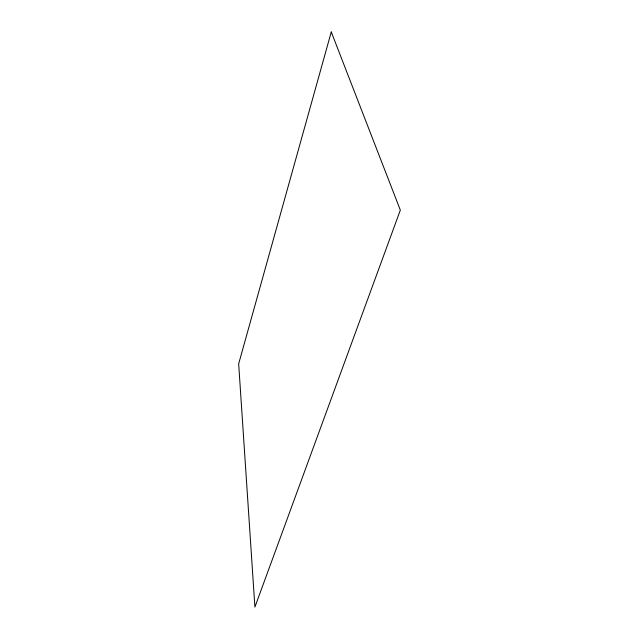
<?xml version="1.0" encoding="UTF-8"?>
<svg xmlns="http://www.w3.org/2000/svg" width="639" height="639" viewBox="0 0 639 639"><rect width="100%" height="100%" fill="white"/><g stroke="black" fill="none" stroke-linecap="round" stroke-linejoin="round"><path stroke-width="0.96" d="M331.274 31.95L238.666 363.823L254.905 607.05L400.333 210.127L331.274 31.95"/></g></svg>
